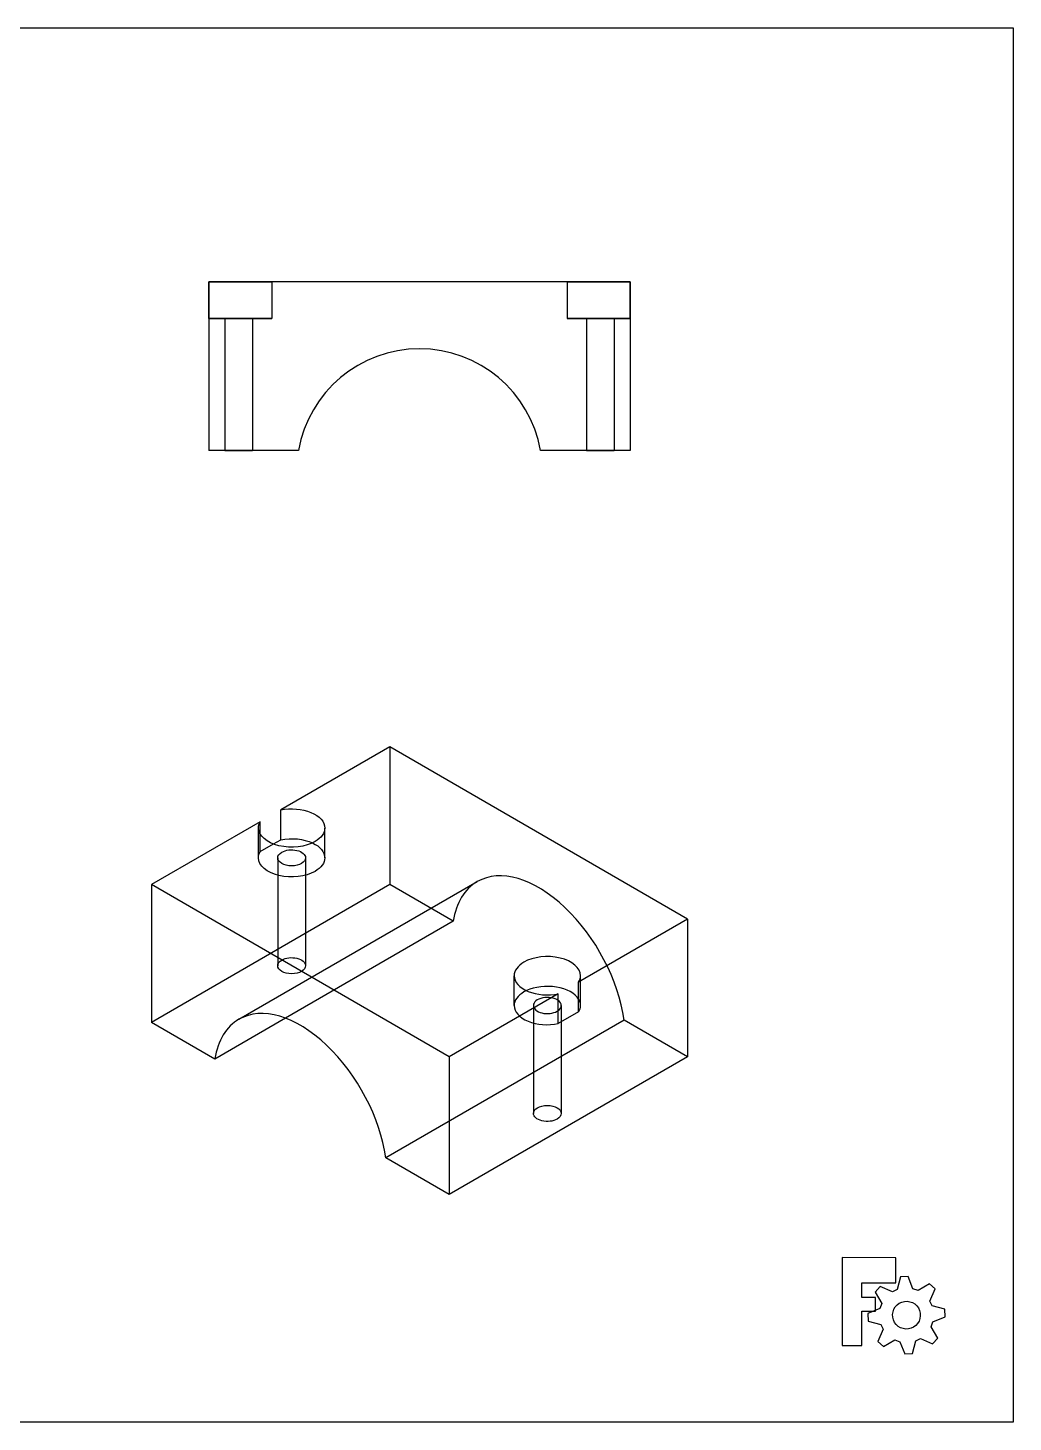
# Model space of a CAD drawing. Extents: x 0 to 296, y 0 to 210.
# Drawn here: x 148.3 to 296.3, y 0.3 to 209.6 of the extents above; entities that cross this region are included whole.
import ezdxf

# ---------------------------------------------------------------- set-up
doc = ezdxf.new("R2010")
doc.units = 0
doc.layers.add('full3', color=7, linetype='CONTINUOUS')

msp = doc.modelspace()

# ---------------------------------------------------------------- linework, layer by layer
at = {"layer": 'full3', "color": 7}
for p, q in [((0.28138, 209.621397), (296.293646, 209.621397)), ((296.293646, 209.621397), (296.293646, 0.27432)), ((238.760616, 171.490324), (175.4718, 171.490324)), ((175.4718, 171.490324), (175.4718, 146.169297)), ((175.96924, 171.490324), (175.4718, 171.490324)), ((175.4718, 166.007424), (175.4718, 171.490324)), ((175.4718, 166.007424), (175.4718, 171.490324)), ((238.760616, 171.490324), (175.4718, 171.490324)), ((175.4718, 171.490324), (175.4718, 146.169297)), ((176.61359, 171.490324), (175.96924, 171.490324)), ((177.38093, 171.490324), (176.61359, 171.490324)), ((178.243153, 171.490324), (177.38093, 171.490324)), ((179.168565, 171.490324), (178.243153, 171.490324)), ((180.12288, 171.490324), (179.168565, 171.490324)), ((181.071116, 171.490324), (180.12288, 171.490324)), ((181.978389, 171.490324), (181.071116, 171.490324)), ((182.81111, 171.490324), (181.978389, 171.490324)), ((183.538882, 171.490324), (182.81111, 171.490324)), ((184.134594, 171.490324), (183.538882, 171.490324)), ((184.576619, 171.490324), (184.134594, 171.490324)), ((184.848412, 171.490324), (184.576619, 171.490324)), ((184.940206, 171.490324), (184.848412, 171.490324)), ((184.940206, 171.490324), (184.940206, 166.007424)), ((229.29221, 171.490324), (229.384004, 171.490324)), ((229.29221, 171.490324), (229.29221, 166.007424)), ((229.384004, 171.490324), (229.655797, 171.490324)), ((229.655797, 171.490324), (230.097822, 171.490324)), ((230.097822, 171.490324), (230.693534, 171.490324)), ((230.693534, 171.490324), (231.421306, 171.490324)), ((231.421306, 171.490324), (232.254027, 171.490324)), ((232.254027, 171.490324), (233.1613, 171.490324)), ((233.1613, 171.490324), (234.109536, 171.490324)), ((234.109536, 171.490324), (235.063851, 171.490324)), ((235.063851, 171.490324), (235.989263, 171.490324)), ((235.989263, 171.490324), (236.851486, 171.490324)), ((236.851486, 171.490324), (237.618826, 171.490324)), ((237.618826, 171.490324), (238.263176, 171.490324)), ((238.263176, 171.490324), (238.760616, 171.490324)), ((238.760616, 171.490324), (238.760616, 146.169297)), ((238.760616, 166.007424), (238.760616, 171.490324)), ((238.760616, 166.007424), (238.760616, 171.490324)), ((238.760616, 171.490324), (238.760616, 146.169297)), ((175.96924, 166.007424), (175.4718, 166.007424)), ((176.61359, 166.007424), (175.96924, 166.007424)), ((177.38093, 166.007424), (176.61359, 166.007424)), ((178.243153, 166.007424), (177.38093, 166.007424)), ((177.863818, 166.007424), (177.916343, 166.007424)), ((177.916343, 166.007424), (177.863818, 166.007424)), ((177.863818, 166.007424), (177.863818, 146.169297)), ((177.916343, 166.007424), (178.071127, 166.007424)), ((178.071127, 166.007424), (177.916343, 166.007424)), ((178.071127, 166.007424), (178.320495, 166.007424)), ((178.320495, 166.007424), (178.071127, 166.007424)), ((179.168565, 166.007424), (178.243153, 166.007424)), ((178.320495, 166.007424), (178.651889, 166.007424)), ((178.651889, 166.007424), (178.320495, 166.007424)), ((178.651889, 166.007424), (179.048665, 166.007424)), ((179.048665, 166.007424), (178.651889, 166.007424)), ((179.048665, 166.007424), (179.491088, 166.007424)), ((179.491088, 166.007424), (179.048665, 166.007424)), ((180.12288, 166.007424), (179.168565, 166.007424)), ((179.491088, 166.007424), (179.956834, 166.007424)), ((179.956834, 166.007424), (179.491088, 166.007424)), ((179.956834, 166.007424), (180.42258, 166.007424)), ((180.42258, 166.007424), (179.956834, 166.007424)), ((181.071116, 166.007424), (180.12288, 166.007424)), ((180.42258, 166.007424), (180.865004, 166.007424)), ((180.865004, 166.007424), (180.42258, 166.007424)), ((180.865004, 166.007424), (181.26178, 166.007424)), ((181.26178, 166.007424), (180.865004, 166.007424)), ((181.978389, 166.007424), (181.071116, 166.007424)), ((181.26178, 166.007424), (181.593174, 166.007424)), ((181.593174, 166.007424), (181.26178, 166.007424)), ((181.593174, 166.007424), (181.842542, 166.007424)), ((181.842542, 166.007424), (181.593174, 166.007424)), ((181.842542, 166.007424), (181.997326, 166.007424)), ((181.997326, 166.007424), (181.842542, 166.007424)), ((182.81111, 166.007424), (181.978389, 166.007424)), ((181.997326, 166.007424), (182.04985, 166.007424)), ((182.04985, 166.007424), (181.997326, 166.007424)), ((182.04985, 166.007424), (182.04985, 146.169297)), ((183.538882, 166.007424), (182.81111, 166.007424)), ((184.134594, 166.007424), (183.538882, 166.007424)), ((184.576619, 166.007424), (184.134594, 166.007424)), ((184.848412, 166.007424), (184.576619, 166.007424)), ((184.940206, 166.007424), (184.848412, 166.007424)), ((229.29221, 166.007424), (229.384004, 166.007424)), ((229.384004, 166.007424), (229.655797, 166.007424)), ((229.655797, 166.007424), (230.097822, 166.007424)), ((230.097822, 166.007424), (230.693534, 166.007424)), ((230.693534, 166.007424), (231.421306, 166.007424)), ((231.421306, 166.007424), (232.254027, 166.007424)), ((232.23509, 166.007424), (232.182566, 166.007424)), ((232.182566, 166.007424), (232.23509, 166.007424)), ((232.182566, 166.007424), (232.182566, 146.169297)), ((232.389874, 166.007424), (232.23509, 166.007424)), ((232.23509, 166.007424), (232.389874, 166.007424)), ((232.254027, 166.007424), (233.1613, 166.007424)), ((232.639242, 166.007424), (232.389874, 166.007424)), ((232.389874, 166.007424), (232.639242, 166.007424)), ((232.970636, 166.007424), (232.639242, 166.007424)), ((232.639242, 166.007424), (232.970636, 166.007424)), ((233.367412, 166.007424), (232.970636, 166.007424)), ((232.970636, 166.007424), (233.367412, 166.007424)), ((233.1613, 166.007424), (234.109536, 166.007424)), ((233.809836, 166.007424), (233.367412, 166.007424)), ((233.367412, 166.007424), (233.809836, 166.007424)), ((234.275582, 166.007424), (233.809836, 166.007424)), ((233.809836, 166.007424), (234.275582, 166.007424)), ((234.109536, 166.007424), (235.063851, 166.007424)), ((234.741328, 166.007424), (234.275582, 166.007424)), ((234.275582, 166.007424), (234.741328, 166.007424)), ((235.183751, 166.007424), (234.741328, 166.007424)), ((234.741328, 166.007424), (235.183751, 166.007424)), ((235.063851, 166.007424), (235.989263, 166.007424)), ((235.580527, 166.007424), (235.183751, 166.007424)), ((235.183751, 166.007424), (235.580527, 166.007424)), ((235.911921, 166.007424), (235.580527, 166.007424)), ((235.580527, 166.007424), (235.911921, 166.007424)), ((236.161289, 166.007424), (235.911921, 166.007424)), ((235.911921, 166.007424), (236.161289, 166.007424)), ((235.989263, 166.007424), (236.851486, 166.007424)), ((236.316073, 166.007424), (236.161289, 166.007424)), ((236.161289, 166.007424), (236.316073, 166.007424)), ((236.368598, 166.007424), (236.316073, 166.007424)), ((236.316073, 166.007424), (236.368598, 166.007424)), ((236.368598, 166.007424), (236.368598, 146.169297)), ((236.851486, 166.007424), (237.618826, 166.007424)), ((237.618826, 166.007424), (238.263176, 166.007424)), ((238.263176, 166.007424), (238.760616, 166.007424)), ((188.951321, 146.169297), (175.4718, 146.169297)), ((188.951321, 146.169297), (175.4718, 146.169297)), ((177.863818, 146.169297), (177.916343, 146.169297)), ((177.916343, 146.169297), (177.863818, 146.169297)), ((177.916343, 146.169297), (178.071127, 146.169297)), ((178.071127, 146.169297), (177.916343, 146.169297)), ((178.071127, 146.169297), (178.320495, 146.169297)), ((178.320495, 146.169297), (178.071127, 146.169297)), ((178.320495, 146.169297), (178.651889, 146.169297)), ((178.651889, 146.169297), (178.320495, 146.169297)), ((178.651889, 146.169297), (179.048665, 146.169297)), ((179.048665, 146.169297), (178.651889, 146.169297)), ((179.048665, 146.169297), (179.491088, 146.169297)), ((179.491088, 146.169297), (179.048665, 146.169297)), ((179.491088, 146.169297), (179.956834, 146.169297)), ((179.956834, 146.169297), (179.491088, 146.169297)), ((179.956834, 146.169297), (180.42258, 146.169297)), ((180.42258, 146.169297), (179.956834, 146.169297)), ((180.42258, 146.169297), (180.865004, 146.169297)), ((180.865004, 146.169297), (180.42258, 146.169297)), ((180.865004, 146.169297), (181.26178, 146.169297)), ((181.26178, 146.169297), (180.865004, 146.169297)), ((181.26178, 146.169297), (181.593174, 146.169297)), ((181.593174, 146.169297), (181.26178, 146.169297)), ((181.593174, 146.169297), (181.842542, 146.169297)), ((181.842542, 146.169297), (181.593174, 146.169297)), ((181.842542, 146.169297), (181.997326, 146.169297)), ((181.997326, 146.169297), (181.842542, 146.169297)), ((181.997326, 146.169297), (182.04985, 146.169297)), ((182.04985, 146.169297), (181.997326, 146.169297)), ((238.760616, 146.169297), (225.281095, 146.169297)), ((238.760616, 146.169297), (225.281095, 146.169297)), ((232.23509, 146.169297), (232.182566, 146.169297)), ((232.182566, 146.169297), (232.23509, 146.169297)), ((232.389874, 146.169297), (232.23509, 146.169297)), ((232.23509, 146.169297), (232.389874, 146.169297)), ((232.639242, 146.169297), (232.389874, 146.169297)), ((232.389874, 146.169297), (232.639242, 146.169297)), ((232.970636, 146.169297), (232.639242, 146.169297)), ((232.639242, 146.169297), (232.970636, 146.169297)), ((233.367412, 146.169297), (232.970636, 146.169297)), ((232.970636, 146.169297), (233.367412, 146.169297)), ((233.809836, 146.169297), (233.367412, 146.169297)), ((233.367412, 146.169297), (233.809836, 146.169297)), ((234.275582, 146.169297), (233.809836, 146.169297)), ((233.809836, 146.169297), (234.275582, 146.169297)), ((234.741328, 146.169297), (234.275582, 146.169297)), ((234.275582, 146.169297), (234.741328, 146.169297)), ((235.183751, 146.169297), (234.741328, 146.169297)), ((234.741328, 146.169297), (235.183751, 146.169297)), ((235.580527, 146.169297), (235.183751, 146.169297)), ((235.183751, 146.169297), (235.580527, 146.169297)), ((235.911921, 146.169297), (235.580527, 146.169297)), ((235.580527, 146.169297), (235.911921, 146.169297)), ((236.161289, 146.169297), (235.911921, 146.169297)), ((235.911921, 146.169297), (236.161289, 146.169297)), ((236.316073, 146.169297), (236.161289, 146.169297)), ((236.161289, 146.169297), (236.316073, 146.169297)), ((236.368598, 146.169297), (236.316073, 146.169297)), ((236.316073, 146.169297), (236.368598, 146.169297)), ((202.641011, 101.649549), (186.276248, 92.199323)), ((202.641011, 101.649549), (202.641011, 80.97503)), ((247.393011, 75.806351), (202.641011, 101.649549)), ((186.276248, 87.722486), (186.276248, 92.199323)), ((183.204298, 90.425256), (166.839405, 80.97503)), ((183.204298, 88.536447), (183.204298, 90.425256)), ((182.928219, 85.004064), (182.928219, 89.480901)), ((183.204298, 85.948518), (183.204298, 88.536447)), ((192.894962, 85.004064), (192.894962, 89.480901)), ((183.204298, 85.948518), (185.16376, 87.080089)), ((185.16376, 87.080089), (186.276248, 87.722486)), ((185.818575, 85.004064), (185.818575, 68.806383)), ((190.004607, 85.004064), (190.004607, 68.806383)), ((202.641011, 80.97503), (166.839405, 60.300491)), ((211.591405, 55.131852), (166.839405, 80.97503)), ((166.839405, 80.97503), (166.839405, 60.300491)), ((179.996203, 60.766249), (215.797749, 81.440777)), ((212.172466, 75.470797), (202.641011, 80.97503)), ((212.172466, 75.470797), (186.977807, 60.921554)), ((247.393011, 75.806351), (231.028118, 66.356115)), ((247.393011, 75.806351), (247.393011, 55.131852)), ((221.337454, 62.823762), (221.337454, 67.300529)), ((231.304197, 62.823762), (231.304197, 67.300529)), ((231.028118, 61.879347), (231.028118, 66.356115)), ((227.956168, 64.582128), (211.591405, 55.131852)), ((224.227809, 62.823762), (224.227809, 46.625961)), ((227.956168, 60.10536), (227.956168, 64.582128)), ((228.413841, 62.823762), (228.413841, 46.625961)), ((186.977807, 60.921554), (176.3709, 54.796308)), ((231.028118, 61.879347), (227.956168, 60.10536)), ((176.3709, 54.796308), (166.839405, 60.300491)), ((237.861516, 60.636035), (202.05995, 39.961546)), ((247.393011, 55.131852), (237.861516, 60.636035)), ((247.393011, 55.131852), (211.591405, 34.457313)), ((211.591405, 55.131852), (211.591405, 34.457313)), ((211.591405, 34.457313), (202.05995, 39.961546)), ((296.293646, 0.27432), (0.28138, 0.27432))]:
    msp.add_line(p, q, dxfattribs=at)
at = {"layer": 'full3', "color": 1}
for p, q in [((278.684898, 24.961978), (270.607452, 24.969455)), ((270.607452, 24.969455), (270.607452, 24.968956)), ((270.607452, 24.968956), (270.607452, 11.754171)), ((270.607452, 24.968956), (270.607452, 24.968956)), ((278.684898, 21.16512), (278.684898, 24.961978)), ((273.553421, 18.964483), (273.553421, 21.16512)), ((273.553421, 21.16512), (278.684898, 21.16512)), ((275.636471, 18.964483), (273.553421, 18.964483)), ((275.636471, 16.925642), (275.636471, 18.964483)), ((273.553421, 11.754171), (273.553421, 16.925642)), ((273.553421, 16.925642), (275.636471, 16.925642)), ((270.607452, 11.754171), (273.553421, 11.754171))]:
    msp.add_line(p, q, dxfattribs=at)
at = {"layer": 'full3', "color": 5}
for p, q in [((279.393584, 22.095518), (278.875552, 20.18707)), ((280.529294, 22.155212), (279.393584, 22.095518)), ((281.251275, 20.309668), (280.529294, 22.155212)), ((283.721582, 21.03039), (282.008, 20.047007)), ((283.721639, 21.03037), (283.721582, 21.03039)), ((283.721582, 21.03039), (283.721582, 21.03039)), ((284.570367, 20.266433), (283.721639, 21.03037)), ((276.342275, 20.631006), (275.578504, 19.782093)), ((275.578504, 19.782093), (276.561673, 18.068139)), ((278.150541, 19.839803), (276.342275, 20.631006)), ((278.875552, 20.18707), (278.150541, 19.839803)), ((282.008, 20.047007), (281.251275, 20.309668)), ((283.777114, 18.451693), (284.570367, 20.266433)), ((276.293, 17.313473), (274.447857, 16.591335)), ((276.561673, 18.068139), (276.293, 17.313473)), ((278.190438, 16.427775), (278.248933, 16.832812)), ((278.248933, 16.832812), (278.382448, 17.217322)), ((278.382448, 17.217322), (278.592616, 17.566952)), ((278.592616, 17.566952), (278.862875, 17.874004)), ((278.862875, 17.874004), (279.192644, 18.118053)), ((279.192644, 18.118053), (279.559291, 18.293616)), ((279.559291, 18.293616), (279.960592, 18.394621)), ((279.960592, 18.394621), (280.36565, 18.411717)), ((280.36565, 18.411717), (280.770599, 18.35321)), ((280.770599, 18.35321), (281.155026, 18.219666)), ((281.155026, 18.219666), (281.155046, 18.219656)), ((281.155046, 18.219656), (281.506822, 18.015513)), ((281.155046, 18.219656), (281.155046, 18.219656)), ((281.506822, 18.015513), (281.811595, 17.739125)), ((281.811595, 17.739125), (282.055591, 17.409284)), ((282.055591, 17.409284), (282.231115, 17.042558)), ((282.231115, 17.042558), (282.334311, 16.647231)), ((284.124305, 17.726524), (283.777114, 18.451693)), ((286.034531, 17.214451), (284.124305, 17.726524)), ((286.091999, 16.072413), (286.034531, 17.214451)), ((274.447857, 16.591335), (274.513604, 15.453185)), ((274.513604, 15.453185), (276.421638, 14.935041)), ((276.421638, 14.935041), (276.768829, 14.209872)), ((278.213601, 16.020415), (278.190438, 16.427775)), ((278.314584, 15.619027), (278.213601, 16.020415)), ((278.490108, 15.252301), (278.314584, 15.619027)), ((278.736317, 14.928531), (278.490108, 15.252301)), ((279.03502, 14.654356), (278.736317, 14.928531)), ((279.390643, 14.441919), (279.03502, 14.654356)), ((281.678948, 14.795865), (281.349178, 14.551816)), ((281.946993, 15.096846), (281.678948, 14.795865)), ((282.159385, 15.452547), (281.946993, 15.096846)), ((282.292899, 15.837057), (282.159385, 15.452547)), ((282.351404, 16.242094), (282.292899, 15.837057)), ((282.334311, 16.647231), (282.351404, 16.242094)), ((283.984232, 14.593396), (284.249049, 15.356347)), ((284.249049, 15.356347), (286.091999, 16.072413)), ((276.768829, 14.209872), (275.971729, 12.403407)), ((276.820457, 11.639469), (278.534039, 12.622852)), ((278.534039, 12.622852), (279.294611, 12.351907)), ((279.775071, 14.308375), (279.390643, 14.441919)), ((280.180019, 14.249858), (279.775071, 14.308375)), ((280.58729, 14.273035), (280.180019, 14.249858)), ((280.982532, 14.376253), (280.58729, 14.273035)), ((281.349178, 14.551816), (280.982532, 14.376253)), ((281.666466, 12.482749), (282.391477, 12.830016)), ((282.391477, 12.830016), (284.20363, 12.030529)), ((284.967402, 12.879442), (283.984232, 14.593396)), ((284.20363, 12.030529), (284.967402, 12.879442)), ((275.971729, 12.403407), (276.820457, 11.639469)), ((279.294611, 12.351907), (280.010522, 10.508556)), ((280.010522, 10.508556), (281.154505, 10.572108)), ((281.154505, 10.572108), (281.666466, 12.482749))]:
    msp.add_line(p, q, dxfattribs=at)
at = {"layer": 'full3', "color": 7}
for points in [[(175.4718, 171.490324), (175.637647, 171.490324), (175.80346, 171.490324), (175.96924, 171.490324)], [(175.96924, 171.490324), (176.183991, 171.490324), (176.398774, 171.490324), (176.61359, 171.490324)], [(176.61359, 171.490324), (176.869337, 171.490324), (177.125116, 171.490324), (177.38093, 171.490324)], [(177.38093, 171.490324), (177.668371, 171.490324), (177.955779, 171.490324), (178.243153, 171.490324)], [(178.243153, 171.490324), (178.551656, 171.490324), (178.860127, 171.490324), (179.168565, 171.490324)], [(179.168565, 171.490324), (179.805905, 171.490324), (180.440089, 171.490324), (181.071116, 171.490324)], [(181.071116, 171.490324), (181.373574, 171.490324), (181.675998, 171.490324), (181.978389, 171.490324)], [(181.978389, 171.490324), (182.255995, 171.490324), (182.533569, 171.490324), (182.81111, 171.490324)], [(182.81111, 171.490324), (183.053701, 171.490324), (183.296291, 171.490324), (183.538882, 171.490324)], [(183.538882, 171.490324), (183.737486, 171.490324), (183.936056, 171.490324), (184.134594, 171.490324)], [(184.134594, 171.490324), (184.281969, 171.490324), (184.42931, 171.490324), (184.576619, 171.490324)], [(184.576619, 171.490324), (184.667246, 171.490324), (184.757847, 171.490324), (184.848412, 171.490324)], [(184.848412, 171.490324), (184.87904, 171.490324), (184.909638, 171.490324), (184.940206, 171.490324)], [(229.384004, 171.490324), (229.353376, 171.490324), (229.322778, 171.490324), (229.29221, 171.490324)], [(229.655797, 171.490324), (229.565169, 171.490324), (229.474569, 171.490324), (229.384004, 171.490324)], [(230.097822, 171.490324), (229.950447, 171.490324), (229.803106, 171.490324), (229.655797, 171.490324)], [(230.693534, 171.490324), (230.49493, 171.490324), (230.29636, 171.490324), (230.097822, 171.490324)], [(231.421306, 171.490324), (231.178715, 171.490324), (230.936125, 171.490324), (230.693534, 171.490324)], [(232.254027, 171.490324), (231.976421, 171.490324), (231.698847, 171.490324), (231.421306, 171.490324)], [(233.1613, 171.490324), (232.858842, 171.490324), (232.556418, 171.490324), (232.254027, 171.490324)], [(235.063851, 171.490324), (234.426511, 171.490324), (233.792327, 171.490324), (233.1613, 171.490324)], [(235.989263, 171.490324), (235.68076, 171.490324), (235.372289, 171.490324), (235.063851, 171.490324)], [(236.851486, 171.490324), (236.564045, 171.490324), (236.276637, 171.490324), (235.989263, 171.490324)], [(237.618826, 171.490324), (237.363079, 171.490324), (237.1073, 171.490324), (236.851486, 171.490324)], [(238.263176, 171.490324), (238.048425, 171.490324), (237.833642, 171.490324), (237.618826, 171.490324)], [(238.760616, 171.490324), (238.594769, 171.490324), (238.428955, 171.490324), (238.263176, 171.490324)], [(175.4718, 166.007424), (175.637647, 166.007424), (175.80346, 166.007424), (175.96924, 166.007424)], [(175.96924, 166.007424), (176.183991, 166.007424), (176.398774, 166.007424), (176.61359, 166.007424)], [(176.61359, 166.007424), (176.869337, 166.007424), (177.125116, 166.007424), (177.38093, 166.007424)], [(177.38093, 166.007424), (177.668371, 166.007424), (177.955779, 166.007424), (178.243153, 166.007424)], [(178.243153, 166.007424), (178.551656, 166.007424), (178.860127, 166.007424), (179.168565, 166.007424)], [(179.168565, 166.007424), (179.805905, 166.007424), (180.440089, 166.007424), (181.071116, 166.007424)], [(181.071116, 166.007424), (181.373574, 166.007424), (181.675998, 166.007424), (181.978389, 166.007424)], [(181.978389, 166.007424), (182.255995, 166.007424), (182.533569, 166.007424), (182.81111, 166.007424)], [(182.81111, 166.007424), (183.053701, 166.007424), (183.296291, 166.007424), (183.538882, 166.007424)], [(183.538882, 166.007424), (183.737486, 166.007424), (183.936056, 166.007424), (184.134594, 166.007424)], [(184.134594, 166.007424), (184.281969, 166.007424), (184.42931, 166.007424), (184.576619, 166.007424)], [(184.576619, 166.007424), (184.667246, 166.007424), (184.757847, 166.007424), (184.848412, 166.007424)], [(184.848412, 166.007424), (184.87904, 166.007424), (184.909638, 166.007424), (184.940206, 166.007424)], [(229.384004, 166.007424), (229.353376, 166.007424), (229.322778, 166.007424), (229.29221, 166.007424)], [(229.655797, 166.007424), (229.565169, 166.007424), (229.474569, 166.007424), (229.384004, 166.007424)], [(230.097822, 166.007424), (229.950447, 166.007424), (229.803106, 166.007424), (229.655797, 166.007424)], [(230.693534, 166.007424), (230.49493, 166.007424), (230.29636, 166.007424), (230.097822, 166.007424)], [(231.421306, 166.007424), (231.178715, 166.007424), (230.936125, 166.007424), (230.693534, 166.007424)], [(232.254027, 166.007424), (231.976421, 166.007424), (231.698847, 166.007424), (231.421306, 166.007424)], [(233.1613, 166.007424), (232.858842, 166.007424), (232.556418, 166.007424), (232.254027, 166.007424)], [(235.063851, 166.007424), (234.426511, 166.007424), (233.792327, 166.007424), (233.1613, 166.007424)], [(235.989263, 166.007424), (235.68076, 166.007424), (235.372289, 166.007424), (235.063851, 166.007424)], [(236.851486, 166.007424), (236.564045, 166.007424), (236.276637, 166.007424), (235.989263, 166.007424)], [(237.618826, 166.007424), (237.363079, 166.007424), (237.1073, 166.007424), (236.851486, 166.007424)], [(238.263176, 166.007424), (238.048425, 166.007424), (237.833642, 166.007424), (237.618826, 166.007424)], [(238.760616, 166.007424), (238.594769, 166.007424), (238.428955, 166.007424), (238.263176, 166.007424)], [(207.116208, 161.446566), (198.153842, 161.446566), (190.489498, 155.000599), (188.951321, 146.169297)], [(207.116208, 161.446566), (198.153842, 161.446566), (190.489498, 155.000599), (188.951321, 146.169297)], [(225.281095, 146.169297), (223.742918, 155.000599), (216.078574, 161.446566), (207.116208, 161.446566)], [(225.281095, 146.169297), (223.742918, 155.000599), (216.078574, 161.446566), (207.116208, 161.446566)], [(186.276248, 92.199323), (187.799882, 92.504986), (189.485477, 92.365893), (190.799892, 91.82604)], [(182.928219, 89.480901), (182.928258, 89.802382), (183.021578, 90.121586), (183.204298, 90.425256)], [(190.799892, 91.82604), (192.114306, 91.286187), (192.894969, 90.412344), (192.894962, 89.480901)], [(186.004502, 86.822095), (184.142306, 87.267539), (182.928152, 88.316923), (182.928219, 89.480901)], [(186.276248, 87.722486), (187.902282, 88.048706), (189.704723, 87.867228), (191.04364, 87.242483)], [(192.894962, 89.480901), (192.895007, 88.717653), (192.369997, 87.985656), (191.435432, 87.445948)], [(182.928219, 85.004064), (182.928238, 85.325577), (183.021558, 85.644817), (183.204298, 85.948518)], [(185.818575, 85.004064), (185.818547, 85.324651), (186.039072, 85.632112), (186.431629, 85.858798)], [(191.435432, 87.445948), (190.010191, 86.622875), (187.866698, 86.376652), (186.004502, 86.822095)], [(186.431629, 85.858798), (187.030247, 86.204475), (187.930511, 86.307873), (188.712618, 86.120775)], [(188.712618, 86.120775), (189.494726, 85.933679), (190.004649, 85.492933), (190.004607, 85.004064)], [(191.04364, 87.242483), (192.214533, 86.696118), (192.894992, 85.87338), (192.894962, 85.004064)], [(186.004582, 82.345338), (184.142401, 82.790756), (182.928221, 83.840103), (182.928219, 85.004064)], [(187.911591, 83.795394), (186.75565, 83.795394), (185.818575, 84.336534), (185.818575, 85.004064)], [(190.004607, 85.004064), (190.004607, 84.336534), (189.067531, 83.795394), (187.911591, 83.795394)], [(192.894962, 85.004064), (192.894961, 84.24085), (192.369954, 83.508894), (191.435432, 82.96921)], [(191.435432, 82.96921), (190.010213, 82.14615), (187.866763, 81.89992), (186.004582, 82.345338)], [(228.950383, 77.5543), (224.310449, 81.929465), (219.239025, 83.428022), (215.797749, 81.440777)], [(215.797749, 81.440777), (213.899305, 80.344462), (212.63323, 78.259536), (212.172466, 75.470797)], [(237.861516, 60.636035), (237.026292, 66.65575), (233.590317, 73.179134), (228.950383, 77.5543)], [(185.818575, 68.806383), (185.818593, 69.126936), (186.039114, 69.434356), (186.431629, 69.661017)], [(186.431629, 69.661017), (187.030225, 70.006681), (187.930447, 70.110086), (188.712538, 69.923013)], [(188.712538, 69.923013), (189.49463, 69.735941), (190.00458, 69.295233), (190.004607, 68.806383)], [(222.796984, 69.335433), (221.86244, 68.795737), (221.337432, 68.063761), (221.337454, 67.300529)], [(228.227874, 69.959295), (226.365686, 70.404726), (224.222214, 70.158499), (222.796984, 69.335433)], [(231.304197, 67.300529), (231.30423, 68.464499), (230.090062, 69.513864), (228.227874, 69.959295)], [(187.911591, 67.597712), (186.75565, 67.597712), (185.818575, 68.138853), (185.818575, 68.806383)], [(190.004607, 68.806383), (190.004607, 68.138853), (189.067531, 67.597712), (187.911591, 67.597712)], [(221.337454, 67.300529), (221.337458, 66.36909), (222.118125, 65.495253), (223.432538, 64.955405)], [(231.028118, 66.356115), (231.210851, 66.659804), (231.30417, 66.979029), (231.304197, 67.300529)], [(223.188776, 65.06214), (223.052056, 64.99835), (222.921276, 64.930426), (222.796984, 64.858655)], [(227.690306, 65.590709), (226.130263, 65.84821), (224.450806, 65.651009), (223.188776, 65.06214)], [(223.432538, 64.955405), (224.746951, 64.415556), (226.432539, 64.276466), (227.956168, 64.582128)], [(231.028118, 63.768176), (230.495638, 64.653247), (229.250348, 65.333208), (227.690306, 65.590709)], [(222.796984, 64.858655), (221.862445, 64.318962), (221.337437, 63.586989), (221.337454, 62.823762)], [(221.337454, 62.823762), (221.337458, 61.892322), (222.118125, 61.018486), (223.432538, 60.478637)], [(225.628806, 63.964395), (224.789667, 63.794628), (224.227854, 63.337224), (224.227809, 62.823762)], [(224.227809, 62.823762), (224.227815, 62.334905), (224.737757, 61.894186), (225.519854, 61.707107)], [(227.956168, 63.578049), (227.40124, 63.979234), (226.467946, 64.134163), (225.628806, 63.964395)], [(228.413841, 62.823762), (228.413817, 63.097887), (228.252432, 63.363866), (227.956168, 63.578049)], [(227.956168, 62.069464), (228.252435, 62.28365), (228.413821, 62.549633), (228.413841, 62.823762)], [(231.304197, 62.823762), (231.30417, 63.145262), (231.210848, 63.464487), (231.028118, 63.768176)], [(231.028118, 61.879347), (231.210851, 62.183036), (231.30417, 62.502261), (231.304197, 62.823762)], [(179.996203, 60.766249), (178.097757, 59.669945), (176.831674, 57.585034), (176.3709, 54.796308)], [(193.148814, 56.879772), (188.508889, 61.254925), (183.437477, 62.753481), (179.996203, 60.766249)], [(225.519854, 61.707107), (226.30195, 61.520027), (227.202185, 61.62343), (227.800787, 61.969097)], [(227.800787, 61.969097), (227.855773, 62.00086), (227.907643, 62.034368), (227.956168, 62.069464)], [(223.432538, 60.478637), (224.746951, 59.938789), (226.432539, 59.799699), (227.956168, 60.10536)], [(202.05995, 39.961546), (201.224714, 45.981253), (197.78874, 52.504619), (193.148814, 56.879772)], [(224.227809, 46.625961), (224.227809, 47.293491), (225.164885, 47.834631), (226.320825, 47.834631)], [(225.519878, 45.50933), (224.737786, 45.696402), (224.227836, 46.13711), (224.227809, 46.625961)], [(226.320825, 47.834631), (227.476766, 47.834631), (228.413841, 47.293491), (228.413841, 46.625961)], [(228.413841, 46.625961), (228.413823, 46.305407), (228.193302, 45.997987), (227.800787, 45.771326)], [(227.800787, 45.771326), (227.202191, 45.425662), (226.301969, 45.322258), (225.519878, 45.50933)]]:
    msp.add_open_spline(points, degree=3, dxfattribs=at)

doc.saveas('drawing.dxf')
